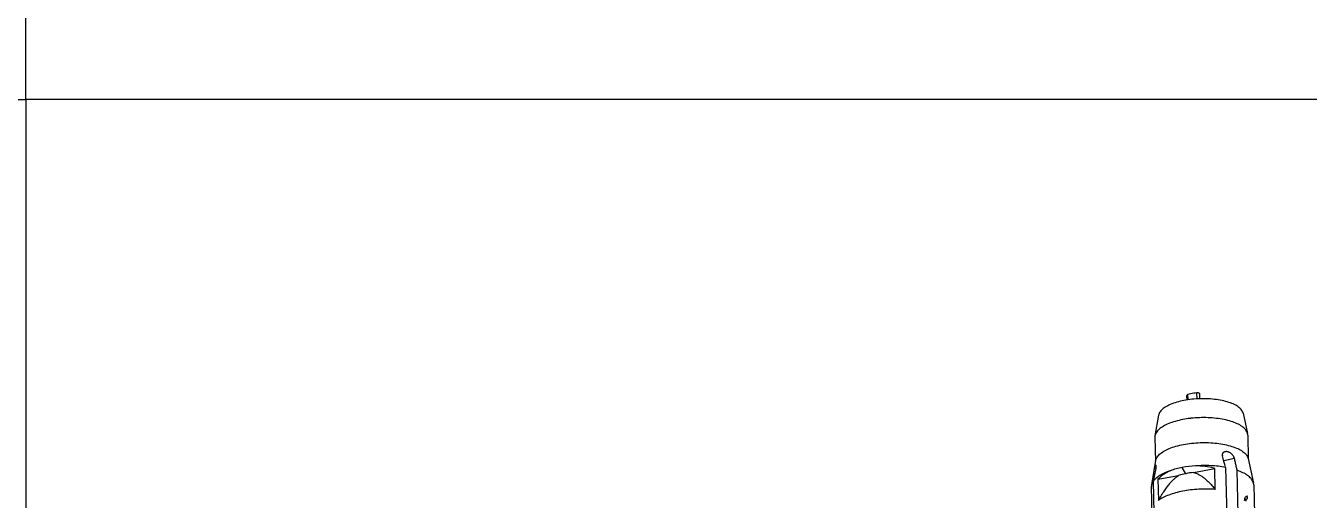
# Model space of a CAD drawing. Header units: millimetres. Extents: x 306 to 1885, y 393 to 1000.
# Drawn here: x 471 to 551.2, y 744.3 to 774 of the extents above; entities that cross this region are included whole.
import ezdxf

# ---------------------------------------------------------------- set-up
doc = ezdxf.new("R2010")
doc.units = ezdxf.units.MM

# ---------------------------------------------------------------- blocks, each defined once
blk = doc.blocks.new('u51')
at = {"color": 7}
for p, q in [((3.188, -91.396), (2.836, -76.828)), ((9.586, -91.267), (9.234, -76.688)), ((3.868, -77.722), (4.219, -92.301)), ((9.103, -77.039), (9.455, -91.618)), ((4.945, -92.486), (4.594, -77.908)), ((3.566, -90.514), (3.57, -90.673)), ((3.751, -90.487), (3.608, -90.515)), ((3.755, -90.442), (3.65, -90.463)), ((9.17, -91.738), (9.138, -90.422)), ((3.188, -91.396), (3.2, -91.493)), ((3.7, -90.648), (3.57, -90.673)), ((5.588, -91.106), (5.62, -92.422)), ((3.536, -93.036), (3.2, -91.493)), ((6.942, -92.159), (5.62, -92.422)), ((7.428, -92.09), (7.656, -92.478)), ((9.17, -91.738), (7.876, -91.979)), ((9.365, -92.069), (9.457, -92.051)), ((3.563, -94.506), (3.526, -92.992)), ((4.385, -93.029), (5.056, -92.899)), ((9.317, -92.896), (9.417, -92.301)), ((9.361, -94.366), (9.325, -92.852)), ((3.563, -94.506), (3.574, -94.595)), ((3.854, -95.865), (3.574, -94.595)), ((9.136, -95.738), (9.355, -94.456)), ((9.355, -94.456), (9.361, -94.366)), ((6.554, -96.773), (6.562, -97.088)), ((6.728, -96.762), (6.737, -97.143)), ((7.288, -96.706), (7.296, -97.035)), ((7.349, -96.697), (7.356, -96.985))]:
    blk.add_line(p, q, dxfattribs=at)
for centre, radius, start, end in [((-99.631, -70.129), 111.182, 348.44034, 348.85586), ((90.418, -69.774), 88.438, 194.8812, 195.366), ((6.942, -88.02), 4.492, 288.84717, 289.15789), ((6.347, -88.72), 6.872, 276.32321, 276.77009), ((6.409, -89.202), 6.386, 276.72666, 280.86124)]:
    blk.add_arc(centre, radius, start, end, dxfattribs=at)
for centre, major_axis, ratio, start_param, end_param in [((6.353, -89.939), (3.189, 0.48), 0.101255, -2.649252, -2.623134), ((6.36, -90.21), (3.105, 1.547), 0.415702, 2.391829, 2.418039), ((6.395, -91.672), (1.198, 11.179), 0.255104, 1.481074, 1.489834), ((6.375, -90.828), (2.349, 3.812), 0.551563, -4.455469, -4.429018), ((6.427, -92.984), (1.057, 14.257), 0.202215, 1.40495, 1.4138), ((6.357, -90.071), (3.191, 0.385), 0.175173, -2.653391, -2.618547), ((6.36, -90.223), (3.18, 0.806), 0.127174, 2.528893, 2.572697), ((6.211, -89.95), (3.032, -0.607), 0.704673, -1.189772, -1.022027), ((6.148, -89.962), (3.019, -0.826), 0.668682, -0.959771, -0.792026), ((6.361, -90.267), (3.164, -0.822), 0.667038, -0.714034, -0.334879), ((6.361, -90.267), (3.18, -0.596), 0.700286, -1.673557, -1.294402), ((6.288, -90.112), (3.388, -0.643), 0.701142, -1.279922, -1.026837), ((6.257, -90.118), (3.372, -0.885), 0.66737, -0.976507, -0.723422)]:
    blk.add_ellipse(centre, major_axis=major_axis, ratio=ratio, start_param=start_param, end_param=end_param, dxfattribs=at)
for points, start_tangent, end_tangent in [([(7.621, -90.996), (8.079, -90.89), (8.491, -90.756), (8.847, -90.599), (9.138, -90.422)], (0.981939, 0.189198), (0.808865, 0.587994)), ([(9.138, -90.422), (8.945, -90.745), (8.764, -91.025), (8.593, -91.265), (8.432, -91.468), (8.28, -91.638), (8.137, -91.777), (8.003, -91.89), (7.876, -91.979)], (-0.497944, -0.867209), (-0.844355, -0.535784)), ([(5.588, -91.106), (6.1, -91.128), (6.619, -91.117), (7.13, -91.073), (7.621, -90.996)], (0.996999, -0.077416), (0.981939, 0.189198)), ([(6.942, -92.159), (6.808, -92.12), (6.666, -92.06), (6.515, -91.978), (6.354, -91.868), (6.181, -91.729), (5.996, -91.558), (5.799, -91.351), (5.588, -91.106)], (-0.974413, 0.224764), (-0.634374, 0.773026)), ([(9.457, -92.051), (9.5, -91.79), (9.543, -91.528), (9.586, -91.267)], (0.162644, 0.986685), (0.160947, 0.986963)), ([(3.2, -91.493), (3.227, -91.582), (3.354, -91.787), (3.567, -91.978), (3.858, -92.151), (4.219, -92.301)], (0.212771, -0.977102), (0.944766, -0.327747)), ([(8.416, -92.263), (8.746, -92.132), (9.045, -91.974), (9.283, -91.801), (9.455, -91.618)], (0.944614, 0.328182), (0.589565, 0.807721)), ([(9.417, -92.302), (9.421, -92.279), (9.44, -92.16), (9.457, -92.051)], (0.166758, 0.985998), (0.162644, 0.986685)), ([(4.219, -92.301), (4.274, -92.543), (4.329, -92.786), (4.385, -93.029)], (0.220278, -0.975437), (0.22218, -0.975006)), ([(4.945, -92.486), (5.393, -92.551), (5.863, -92.587), (6.345, -92.595), (6.828, -92.573)], (0.984031, -0.177999), (0.997142, 0.075548)), ([(9.317, -92.896), (9.242, -93.093), (9.068, -93.299), (8.804, -93.49), (8.459, -93.66), (8.044, -93.803), (7.575, -93.915)], (-0.164378, -0.986397), (-0.981939, -0.189198)), ([(9.296, -92.408), (9.283, -92.489), (9.28, -92.553), (9.287, -92.599), (9.303, -92.623), (9.312, -92.623)], (-0.200552, -0.979683), (0.974875, 0.222751)), ([(9.312, -92.623), (9.325, -92.617), (9.351, -92.576), (9.376, -92.502), (9.4, -92.399), (9.417, -92.302)], (0.974875, 0.222751), (0.166758, 0.985998)), ([(7.575, -93.915), (7.066, -93.991), (6.536, -94.03), (6.002, -94.029), (5.482, -93.99), (4.994, -93.912), (4.555, -93.799), (4.18, -93.654), (3.881, -93.484), (3.668, -93.292), (3.55, -93.087), (3.536, -93.036)], (-0.981939, -0.189198), (-0.208268, 0.978072)), ([(4.385, -93.029), (4.399, -93.079), (4.42, -93.13), (4.448, -93.182), (4.483, -93.234), (4.524, -93.284), (4.571, -93.33), (4.625, -93.372), (4.682, -93.408), (4.744, -93.436), (4.808, -93.456), (4.872, -93.466), (4.932, -93.466), (4.969, -93.461)], (0.22218, -0.975006), (0.981785, 0.189994)), ([(4.969, -93.461), (4.987, -93.457), (5.035, -93.44), (5.074, -93.417), (5.105, -93.389), (5.127, -93.358), (5.142, -93.325), (5.149, -93.288), (5.148, -93.25), (5.141, -93.209)], (0.981785, 0.189994), (-0.265157, 0.964205)), ([(3.574, -94.595), (3.588, -94.645), (3.706, -94.851), (3.918, -95.042), (4.217, -95.213), (4.593, -95.358), (5.032, -95.471), (5.52, -95.548), (6.039, -95.588), (6.574, -95.589), (7.104, -95.55)], (0.210384, -0.977619), (0.993915, 0.110147)), ([(7.613, -95.474), (8.082, -95.362), (8.496, -95.218), (8.841, -95.048), (9.105, -94.857), (9.279, -94.652), (9.355, -94.456)], (0.981939, 0.189198), (0.166681, 0.986011)), ([(3.854, -95.865), (3.903, -95.995), (4.061, -96.188), (4.312, -96.364), (4.646, -96.515), (5.051, -96.635), (5.513, -96.721), (6.009, -96.768), (6.528, -96.775), (7.047, -96.741), (7.544, -96.668)], (0.218617, -0.975811), (0.981939, 0.189198)), ([(7.544, -96.668), (7.999, -96.558), (8.395, -96.416), (8.719, -96.247), (8.955, -96.06), (9.099, -95.857), (9.136, -95.738)], (0.981939, 0.189198), (0.170527, 0.985353)), ([(7.296, -97.035), (7.331, -97.02), (7.351, -97.001), (7.356, -96.985)], (0.952425, 0.304774), (0.005769, 0.999983)), ([(6.562, -97.088), (6.563, -97.096), (6.574, -97.111)], (0.025911, -0.999664), (0.742655, -0.669674)), ([(6.574, -97.111), (6.601, -97.127), (6.64, -97.138), (6.687, -97.144), (6.737, -97.143)], (0.742655, -0.669674), (0.996028, 0.089035)), ([(6.737, -97.143), (6.935, -97.118), (7.123, -97.082), (7.296, -97.035)], (0.996028, 0.089035), (0.952425, 0.304774))]:
    blk.add_spline(points, degree=3, dxfattribs=dict(at, start_tangent=start_tangent, end_tangent=end_tangent))
blk = doc.blocks.new('u15')
at = {"layer": 'Defpoints', "color": 2}
for points in [[(0, 230.964), (-165.144, 230.964), (-165.144, 0), (0, 0)], [(0, 230.964), (165.144, 230.964), (165.144, 0), (0, 0)]]:
    blk.add_lwpolyline(points, close=True, dxfattribs=at)
blk.add_blockref('u51', (-79.896, 115.482))

msp = doc.modelspace()

# ---------------------------------------------------------------- block references
msp.add_blockref('u15', (471.008, 769.39))
at = {"rotation": 180}
msp.add_blockref('u15', (471.008, 769.39), dxfattribs=at)

doc.saveas('drawing.dxf')
